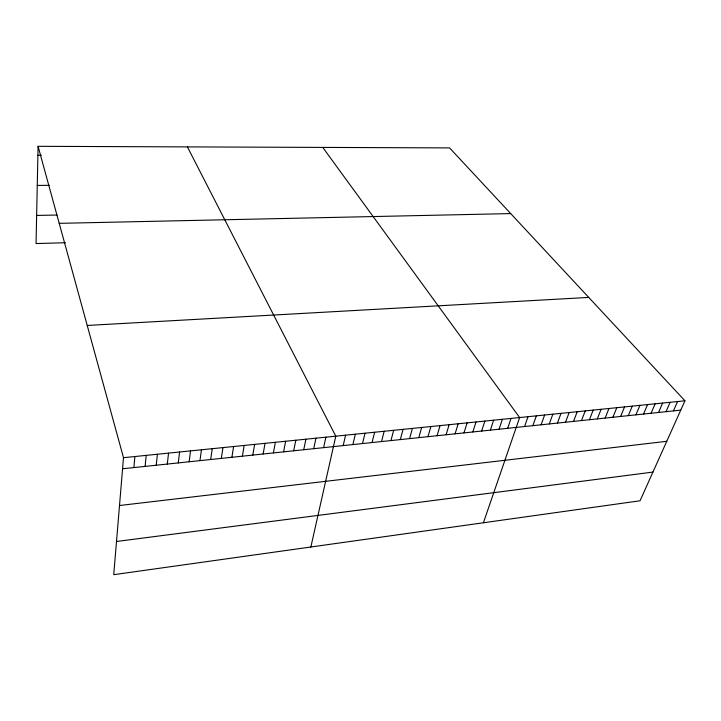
<?xml version="1.0" encoding="UTF-8"?>
<svg xmlns="http://www.w3.org/2000/svg" width="721" height="721" viewBox="0 0 721 721"><rect width="100%" height="100%" fill="white"/><g stroke="black" fill="none" stroke-linecap="round" stroke-linejoin="round"><path stroke-width="1.08" d="M38.078 146.318L123.498 457.682L113.729 574.682L640.059 500.771L684.95 400.795L449.571 147.904L38.078 146.318L36.05 243.554L65.467 242.725M133.881 467.578L134.89 456.528M145.11 466.397L146.192 455.384M156.241 465.225L157.412 454.248M167.299 464.063L168.543 453.121M178.267 462.918L179.592 452.004M189.154 461.773L190.551 450.886M199.96 460.638L201.438 449.787M210.685 459.511L212.235 448.696M221.338 458.394L222.951 447.606M231.901 457.276L233.595 446.533M242.391 456.177L244.158 445.461M252.801 455.086L254.639 444.397M263.138 453.996L265.04 443.343M273.403 452.923L275.368 442.297M283.587 451.851L285.624 441.261M293.699 450.787L295.799 440.225M303.739 449.733L305.902 439.206M313.707 448.687L315.933 438.188M323.612 447.651L325.892 437.178M310.85 547.005L335.788 436.178L187.397 146.895M343.187 445.587L345.602 435.178M352.875 444.578L355.345 434.195M362.501 443.559L365.024 433.213M372.045 442.559L374.632 432.24M381.535 441.567L384.176 431.275M390.953 440.576L393.648 430.311M400.308 439.594L403.057 429.355M409.591 438.62L412.403 428.409M418.82 437.647L421.677 427.472M427.977 436.683L430.888 426.535M437.079 435.727L440.044 425.615M446.11 434.781L449.129 424.687M455.086 433.835L458.15 423.777M464 432.897L467.118 422.866M472.85 431.969L476.013 421.965M481.646 431.05L484.854 421.073M490.379 430.131L493.642 420.181M499.058 429.22L502.357 419.298M507.674 428.31L511.027 418.423M483.403 522.77L519.625 417.549L322.756 147.417M524.573 426.535L528.015 416.693M532.864 425.669L536.352 415.855M541.101 424.804L544.625 415.017M549.285 423.939L552.854 414.178M557.414 423.092L561.028 413.349M565.498 422.245L569.148 412.529M573.528 421.397L577.215 411.709M581.505 420.559L585.227 410.898M589.427 419.73L593.194 410.096M597.303 418.901L601.107 409.294M605.126 418.081L608.975 408.492M612.904 417.261L616.788 407.698M620.637 416.45L624.548 406.914M628.315 415.638L632.263 406.13M635.94 414.836L639.933 405.355M643.529 414.043L647.557 404.589M651.063 413.25L655.128 403.814M658.561 412.466L662.653 403.057M666.006 411.682L670.133 402.3M673.405 410.907L677.56 401.543M116.505 541.48L652.938 472.084M119.506 505.511L666.763 441.297M122.579 468.767L680.759 410.132M123.498 457.682L684.95 400.795M87.223 325.459L588.733 297.413M59.212 223.339L510.702 213.587M36.636 215.426L56.986 215.038M37.258 185.432L49.28 185.324M37.889 155.303L41.232 155.303"/></g></svg>
